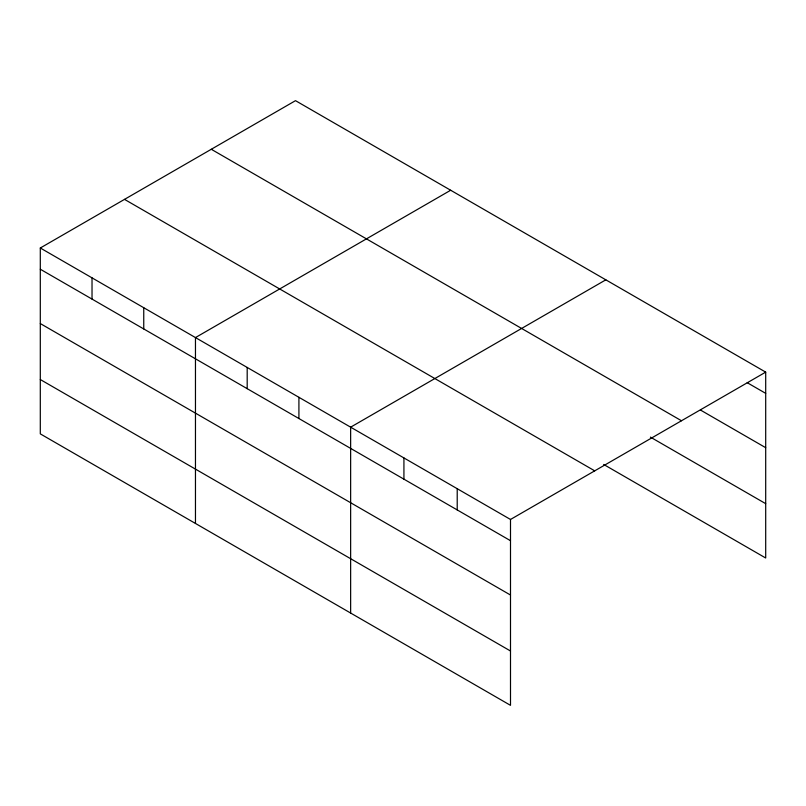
<?xml version="1.0" encoding="UTF-8"?>
<svg xmlns="http://www.w3.org/2000/svg" width="806" height="806" viewBox="0 0 806 806"><rect width="100%" height="100%" fill="white"/><g stroke="black" fill="none" stroke-linecap="round" stroke-linejoin="round"><path stroke-width="1.21" d="M510.5 595.03L510.5 519.467L40.3 247.996L40.3 433.87L510.5 705.341L510.5 595.03L40.3 323.559M603.674 464.458L765.7 558.004L765.7 372.13L295.5 100.659L40.3 247.996M450.665 190.246L195.465 337.583L195.465 523.457M605.83 279.833L350.64 427.17L350.64 613.034M510.5 519.467L765.7 372.13M747.212 382.689L765.7 393.358M700.444 410.022L765.7 447.693M211.283 149.281L681.483 420.752M650.422 437.114L765.7 503.669M124.517 199.374L594.717 470.845M40.3 269.224L510.5 540.695M40.3 379.535L510.5 651.006M457.214 488.698L457.214 509.936M403.927 457.939L403.927 479.167M298.915 397.308L298.915 418.536M247.19 367.445L247.19 388.673M143.75 307.721L143.75 328.949M92.025 277.858L92.025 299.086"/></g></svg>
